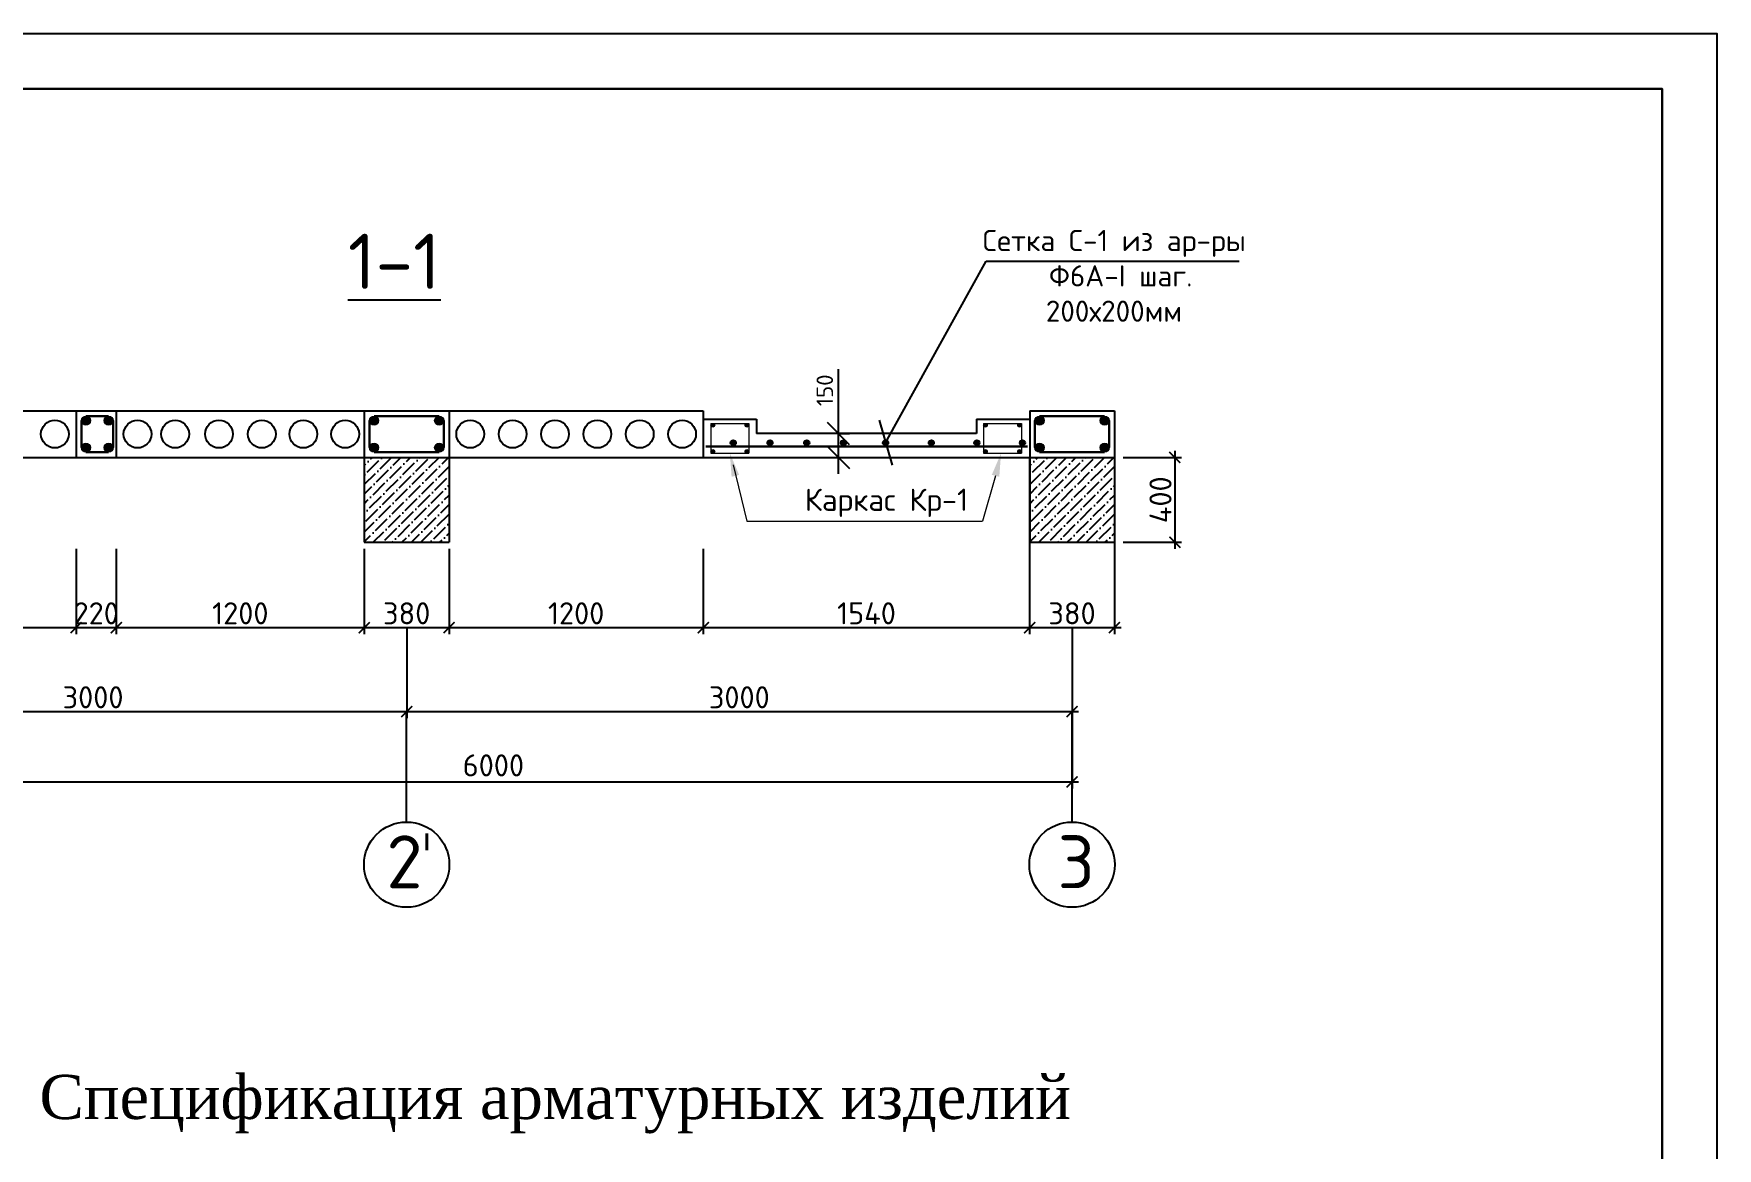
# Model space of a CAD drawing. Header units: millimetres. Extents: x 572274 to 2241483, y -888675 to -304135.
# Drawn here: x 1706307 to 1721568, y -625908 to -615807 of the extents above; entities that cross this region are included whole.
import ezdxf

# ---------------------------------------------------------------- set-up
doc = ezdxf.new("R2010")
doc.units = ezdxf.units.MM
doc.layers.add('CP-NAME', color=7, linetype='Continuous')
for name, color, linetype, lineweight in [('TOLSHINA', 5, 'Continuous', 20), ('Калонны1', 5, 'Continuous', 25), ('откосы', 161, 'Continuous', 15), ('Размер', 150, 'Continuous', 5), ('Размер 1', 251, 'Continuous', 20), ('Узлы', 134, 'Continuous', 25)]:
    doc.layers.add(name, color=color, linetype=linetype, lineweight=lineweight)
doc.styles.get("Standard").update_dxf_attribs({"font": 'isocpeur.ttf'})
doc.dimstyles.new('Copy of ISO-25', dxfattribs={"dimtxt": 250, "dimasz": 200, "dimexe": 1, "dimexo": 1, "dimgap": 100, "dimtad": 1, "dimdec": 0, "dimtxsty": 'Standard', "dimblk": 'OBLIQUE', "dimcen": 2, "dimdle": 1, "dimclrd": 256, "dimclre": 256, "dimazin": 0, "dimtfac": 1, "dimtdec": 0, "dimtmove": 0, "dimatfit": 3, "dimldrblk": 'OBLIQUE', "dimfxl": 80, "dimlwd": -1, "dimlwe": -1, "dimarcsym": 0})
doc.dimstyles.new('Copy(2) of ISO-25', dxfattribs={"dimtxt": 300, "dimasz": 180, "dimexe": 60, "dimexo": 0, "dimgap": 80, "dimtad": 1, "dimtxsty": 'Standard', "dimblk": 'ARCHTICK', "dimcen": 150, "dimdle": 60, "dimazin": 0, "dimtfac": 1, "dimtmove": 0, "dimatfit": 3, "dimfxl": 60, "dimarcsym": 0})
doc.dimstyles.new('ISO-25$0', dxfattribs={"dimtxt": 300, "dimasz": 200, "dimexe": 100, "dimexo": 300, "dimgap": 50, "dimtad": 1, "dimdec": 0, "dimtxsty": 'Standard', "dimblk": 'OBLIQUE', "dimcen": 250, "dimdle": 150, "dimadec": 0, "dimazin": 0, "dimtfac": 1, "dimtdec": 0, "dimtmove": 0, "dimatfit": 3, "dimldrblk": 'OBLIQUE', "dimfxl": 1.25, "dimarcsym": 0})

# ---------------------------------------------------------------- blocks, each defined once
blk = doc.blocks.new('_Oblique')
at = {"color": 0, "linetype": 'ByBlock', "lineweight": -2}
blk.add_line((-0.5, -0.5), (0.5, 0.5), dxfattribs=at)
blk = doc.blocks.new('_ArchTick')
at = {"color": 0, "linetype": 'ByBlock', "const_width": 0.15}
blk.add_lwpolyline([(-0.5, -0.5), (0.5, 0.5)], dxfattribs=at)
blk = doc.blocks.new('*D666')
at = {"layer": 'Defpoints', "color": 0, "lineweight": 25, "transparency": 16777216}
for p in [(1716184, -619647), (1716184, -620416), (1716651, -620416)]:
    blk.add_point(p, dxfattribs=at)
at = {"layer": 'Размер', "color": 0, "lineweight": -2, "transparency": 16777216}
for p, q in [((1716651, -619587), (1716651, -620476)), ((1716184, -619647), (1716711, -619647)), ((1716184, -620416), (1716711, -620416))]:
    blk.add_line(p, q, dxfattribs=at)
at = {"layer": 'Размер', "color": 0, "lineweight": -2, "transparency": 16777216, "xscale": 100, "yscale": 100, "zscale": 100}
for p, rotation in [((1716651, -619647), 90), ((1716651, -620416), 270)]:
    blk.add_blockref('_ArchTick', p, dxfattribs=dict(at, rotation=rotation))
at = {"layer": 'Размер', "color": 0, "transparency": 16777216, "insert": (1716521, -620031), "char_height": 220, "attachment_point": 5, "rotation": 90}
blk.add_mtext('{\\H0.90909x;400}', dxfattribs=at)
blk = doc.blocks.new('*D668')
at = {"layer": 'Defpoints', "color": 0, "lineweight": 25, "transparency": 16777216}
for p in [(1704386, -620416), (1706691, -620476), (1706691, -621190)]:
    blk.add_point(p, dxfattribs=at)
at = {"layer": 'Размер', "color": 0, "lineweight": -2, "transparency": 16777216}
for p, q in [((1704386, -620416), (1704386, -621250)), ((1706691, -620476), (1706691, -621250)), ((1704326, -621190), (1706751, -621190))]:
    blk.add_line(p, q, dxfattribs=at)
at = {"layer": 'Размер', "color": 0, "lineweight": -2, "transparency": 16777216, "xscale": 100, "yscale": 100, "zscale": 100, "rotation": 180}
blk.add_blockref('_ArchTick', (1704386, -621190), dxfattribs=at)
at = {"layer": 'Размер', "color": 0, "lineweight": -2, "transparency": 16777216, "xscale": 100, "yscale": 100, "zscale": 100}
blk.add_blockref('_ArchTick', (1706691, -621190), dxfattribs=at)
at = {"layer": 'Размер', "color": 0, "transparency": 16777216, "insert": (1705539, -621060), "char_height": 220, "attachment_point": 5}
blk.add_mtext('{\\H0.90909x;1200}', dxfattribs=at)
blk = doc.blocks.new('*D669')
at = {"layer": 'Defpoints', "color": 0, "lineweight": 25, "transparency": 16777216}
for p in [(1706691, -620476), (1707056, -620476), (1707056, -621190)]:
    blk.add_point(p, dxfattribs=at)
at = {"layer": 'Размер', "color": 0, "lineweight": -2, "transparency": 16777216}
for p, q in [((1706691, -620476), (1706691, -621250)), ((1707056, -620476), (1707056, -621250)), ((1706631, -621190), (1707116, -621190))]:
    blk.add_line(p, q, dxfattribs=at)
at = {"layer": 'Размер', "color": 0, "lineweight": -2, "transparency": 16777216, "xscale": 100, "yscale": 100, "zscale": 100, "rotation": 180}
blk.add_blockref('_ArchTick', (1706691, -621190), dxfattribs=at)
at = {"layer": 'Размер', "color": 0, "lineweight": -2, "transparency": 16777216, "xscale": 100, "yscale": 100, "zscale": 100}
blk.add_blockref('_ArchTick', (1707056, -621190), dxfattribs=at)
at = {"layer": 'Размер', "color": 0, "transparency": 16777216, "insert": (1706874, -621060), "char_height": 220, "attachment_point": 5}
blk.add_mtext('{\\H0.90909x;220}', dxfattribs=at)
blk = doc.blocks.new('*D670')
at = {"layer": 'Defpoints', "color": 0, "lineweight": 25, "transparency": 16777216}
for p in [(1707056, -620476), (1709303, -620476), (1709303, -621190)]:
    blk.add_point(p, dxfattribs=at)
at = {"layer": 'Размер', "color": 0, "lineweight": -2, "transparency": 16777216}
for p, q in [((1707056, -620476), (1707056, -621250)), ((1709303, -620476), (1709303, -621250)), ((1706996, -621190), (1709363, -621190))]:
    blk.add_line(p, q, dxfattribs=at)
at = {"layer": 'Размер', "color": 0, "lineweight": -2, "transparency": 16777216, "xscale": 100, "yscale": 100, "zscale": 100, "rotation": 180}
blk.add_blockref('_ArchTick', (1707056, -621190), dxfattribs=at)
at = {"layer": 'Размер', "color": 0, "lineweight": -2, "transparency": 16777216, "xscale": 100, "yscale": 100, "zscale": 100}
blk.add_blockref('_ArchTick', (1709303, -621190), dxfattribs=at)
at = {"layer": 'Размер', "color": 0, "transparency": 16777216, "insert": (1708180, -621060), "char_height": 220, "attachment_point": 5}
blk.add_mtext('{\\H0.90909x;1200}', dxfattribs=at)
blk = doc.blocks.new('*D671')
at = {"layer": 'Defpoints', "color": 0, "lineweight": 25, "transparency": 16777216}
for p in [(1709303, -620476), (1710072, -620476), (1710072, -621190)]:
    blk.add_point(p, dxfattribs=at)
at = {"layer": 'Размер', "color": 0, "lineweight": -2, "transparency": 16777216}
for p, q in [((1709303, -620476), (1709303, -621250)), ((1710072, -620476), (1710072, -621250)), ((1709243, -621190), (1710132, -621190))]:
    blk.add_line(p, q, dxfattribs=at)
at = {"layer": 'Размер', "color": 0, "lineweight": -2, "transparency": 16777216, "xscale": 100, "yscale": 100, "zscale": 100, "rotation": 180}
blk.add_blockref('_ArchTick', (1709303, -621190), dxfattribs=at)
at = {"layer": 'Размер', "color": 0, "lineweight": -2, "transparency": 16777216, "xscale": 100, "yscale": 100, "zscale": 100}
blk.add_blockref('_ArchTick', (1710072, -621190), dxfattribs=at)
at = {"layer": 'Размер', "color": 0, "transparency": 16777216, "insert": (1709688, -621060), "char_height": 220, "attachment_point": 5}
blk.add_mtext('{\\H0.90909x;380}', dxfattribs=at)
blk = doc.blocks.new('*D672')
at = {"layer": 'Defpoints', "color": 0, "lineweight": 25, "transparency": 16777216}
for p in [(1710072, -620476), (1712377, -620476), (1712377, -621190)]:
    blk.add_point(p, dxfattribs=at)
at = {"layer": 'Размер', "color": 0, "lineweight": -2, "transparency": 16777216}
for p, q in [((1710072, -620476), (1710072, -621250)), ((1712377, -620476), (1712377, -621250)), ((1710012, -621190), (1712437, -621190))]:
    blk.add_line(p, q, dxfattribs=at)
at = {"layer": 'Размер', "color": 0, "lineweight": -2, "transparency": 16777216, "xscale": 100, "yscale": 100, "zscale": 100, "rotation": 180}
blk.add_blockref('_ArchTick', (1710072, -621190), dxfattribs=at)
at = {"layer": 'Размер', "color": 0, "lineweight": -2, "transparency": 16777216, "xscale": 100, "yscale": 100, "zscale": 100}
blk.add_blockref('_ArchTick', (1712377, -621190), dxfattribs=at)
at = {"layer": 'Размер', "color": 0, "transparency": 16777216, "insert": (1711224, -621060), "char_height": 220, "attachment_point": 5}
blk.add_mtext('{\\H0.90909x;1200}', dxfattribs=at)
blk = doc.blocks.new('*D673')
at = {"layer": 'Defpoints', "color": 0, "lineweight": 25, "transparency": 16777216}
for p in [(1712377, -620476), (1715335, -620476), (1715335, -621190)]:
    blk.add_point(p, dxfattribs=at)
at = {"layer": 'Размер', "color": 0, "lineweight": -2, "transparency": 16777216}
for p, q in [((1712377, -620476), (1712377, -621250)), ((1715335, -620476), (1715335, -621250)), ((1712317, -621190), (1715395, -621190))]:
    blk.add_line(p, q, dxfattribs=at)
at = {"layer": 'Размер', "color": 0, "lineweight": -2, "transparency": 16777216, "xscale": 100, "yscale": 100, "zscale": 100, "rotation": 180}
blk.add_blockref('_ArchTick', (1712377, -621190), dxfattribs=at)
at = {"layer": 'Размер', "color": 0, "lineweight": -2, "transparency": 16777216, "xscale": 100, "yscale": 100, "zscale": 100}
blk.add_blockref('_ArchTick', (1715335, -621190), dxfattribs=at)
at = {"layer": 'Размер', "color": 0, "transparency": 16777216, "insert": (1713856, -621060), "char_height": 220, "attachment_point": 5}
blk.add_mtext('{\\H0.90909x;1540}', dxfattribs=at)
blk = doc.blocks.new('*D1193')
at = {"layer": 'Defpoints', "color": 0, "lineweight": 25, "transparency": 16777216}
for p in [(1715335, -619647), (1716103, -619647), (1716103, -621190)]:
    blk.add_point(p, dxfattribs=at)
at = {"layer": 'Размер', "color": 0, "lineweight": -2, "transparency": 16777216}
for p, q in [((1715335, -619647), (1715335, -621250)), ((1716103, -619647), (1716103, -621250)), ((1715275, -621190), (1716163, -621190))]:
    blk.add_line(p, q, dxfattribs=at)
at = {"layer": 'Размер', "color": 0, "lineweight": -2, "transparency": 16777216, "xscale": 100, "yscale": 100, "zscale": 100, "rotation": 180}
blk.add_blockref('_ArchTick', (1715335, -621190), dxfattribs=at)
at = {"layer": 'Размер', "color": 0, "lineweight": -2, "transparency": 16777216, "xscale": 100, "yscale": 100, "zscale": 100}
blk.add_blockref('_ArchTick', (1716103, -621190), dxfattribs=at)
at = {"layer": 'Размер', "color": 0, "transparency": 16777216, "insert": (1715719, -621060), "char_height": 220, "attachment_point": 5}
blk.add_mtext('{\\H0.90909x;380}', dxfattribs=at)
blk = doc.blocks.new('*D674')
at = {"layer": 'Defpoints', "color": 0, "lineweight": 25, "transparency": 16777216}
for p in [(1709688, -621190), (1715719, -621190), (1715719, -621951)]:
    blk.add_point(p, dxfattribs=at)
at = {"layer": 'Размер', "color": 0, "lineweight": -2, "transparency": 16777216}
for p, q in [((1709688, -621190), (1709688, -622011)), ((1715719, -621190), (1715719, -622011)), ((1709628, -621951), (1715779, -621951))]:
    blk.add_line(p, q, dxfattribs=at)
at = {"layer": 'Размер', "color": 0, "lineweight": -2, "transparency": 16777216, "xscale": 100, "yscale": 100, "zscale": 100, "rotation": 180}
blk.add_blockref('_ArchTick', (1709688, -621951), dxfattribs=at)
at = {"layer": 'Размер', "color": 0, "lineweight": -2, "transparency": 16777216, "xscale": 100, "yscale": 100, "zscale": 100}
blk.add_blockref('_ArchTick', (1715719, -621951), dxfattribs=at)
at = {"layer": 'Размер', "color": 0, "transparency": 16777216, "insert": (1712703, -621821), "char_height": 220, "attachment_point": 5}
blk.add_mtext('{\\H0.90909x;3000}', dxfattribs=at)
blk = doc.blocks.new('*D675')
at = {"layer": 'Defpoints', "color": 0, "lineweight": 25, "transparency": 16777216}
for p in [(1704002, -621405), (1715719, -621405), (1715719, -622588)]:
    blk.add_point(p, dxfattribs=at)
at = {"layer": 'Размер', "color": 0, "lineweight": -2, "transparency": 16777216}
for p, q in [((1704002, -621405), (1704002, -622648)), ((1715719, -621405), (1715719, -622648)), ((1703942, -622588), (1715779, -622588))]:
    blk.add_line(p, q, dxfattribs=at)
at = {"layer": 'Размер', "color": 0, "lineweight": -2, "transparency": 16777216, "xscale": 100, "yscale": 100, "zscale": 100, "rotation": 180}
blk.add_blockref('_ArchTick', (1704002, -622588), dxfattribs=at)
at = {"layer": 'Размер', "color": 0, "lineweight": -2, "transparency": 16777216, "xscale": 100, "yscale": 100, "zscale": 100}
blk.add_blockref('_ArchTick', (1715719, -622588), dxfattribs=at)
at = {"layer": 'Размер', "color": 0, "transparency": 16777216, "insert": (1710474, -622438), "char_height": 220, "attachment_point": 5}
blk.add_mtext('{\\H0.90909x;6000}', dxfattribs=at)
blk = doc.blocks.new('*D665')
at = {"layer": 'Defpoints', "color": 0, "lineweight": 25, "transparency": 16777216}
for p in [(1704002, -621190), (1709688, -621190), (1709688, -621951)]:
    blk.add_point(p, dxfattribs=at)
at = {"layer": 'Размер', "color": 0, "lineweight": -2, "transparency": 16777216}
for p, q in [((1704002, -621190), (1704002, -622011)), ((1709688, -621190), (1709688, -622011)), ((1703942, -621951), (1709748, -621951))]:
    blk.add_line(p, q, dxfattribs=at)
at = {"layer": 'Размер', "color": 0, "lineweight": -2, "transparency": 16777216, "xscale": 100, "yscale": 100, "zscale": 100, "rotation": 180}
blk.add_blockref('_ArchTick', (1704002, -621951), dxfattribs=at)
at = {"layer": 'Размер', "color": 0, "lineweight": -2, "transparency": 16777216, "xscale": 100, "yscale": 100, "zscale": 100}
blk.add_blockref('_ArchTick', (1709688, -621951), dxfattribs=at)
at = {"layer": 'Размер', "color": 0, "transparency": 16777216, "insert": (1706845, -621821), "char_height": 220, "attachment_point": 5}
blk.add_mtext('{\\H0.90909x;3000}', dxfattribs=at)
blk = doc.blocks.new('*D1243')
at = {"color": 0, "lineweight": -2, "transparency": 16777216}
for p, q in [((1713603, -619432), (1713603, -618847)), ((1713603, -619432), (1713703, -619432)), ((1713603, -619797), (1713603, -619432)), ((1713603, -619647), (1713703, -619647))]:
    blk.add_line(p, q, dxfattribs=at)
at = {"layer": 'Defpoints', "color": 0, "lineweight": 25, "transparency": 16777216}
for p in [(1713550, -619432), (1713603, -619432), (1713550, -619647)]:
    blk.add_point(p, dxfattribs=at)
at = {"color": 0, "lineweight": -2, "transparency": 16777216, "xscale": 200, "yscale": 200, "zscale": 200}
for p, rotation in [((1713603, -619432), 90), ((1713603, -619647), 270)]:
    blk.add_blockref('_Oblique', p, dxfattribs=dict(at, rotation=rotation))
at = {"color": 0, "lineweight": 25, "transparency": 16777216, "insert": (1713478, -619039), "char_height": 300, "attachment_point": 5, "rotation": 90}
blk.add_mtext('{\\H0.5x;150}', dxfattribs=at)

msp = doc.modelspace()

# ---------------------------------------------------------------- hatches: boundary and pattern name
h = msp.add_hatch()
h.set_pattern_fill('ANSI36', color=256, scale=19.209002)
h.set_pattern_definition([(45, (-227671.61, -316847.42), (32.3440795, 118.5949582), [152.471453, -30.4942906, 0, -30.4942906])])
h.paths.add_polyline_path([(1710071.842, -619647.293), (1709303.482, -619647.293), (1709303.482, -620415.653), (1710071.842, -620415.653)])
h = msp.add_hatch()
h.set_pattern_fill('ANSI36', color=256, scale=19.209002)
h.set_pattern_definition([(45, (-221639.985, -316847.42), (32.3440795, 118.5949582), [152.471453, -30.4942906, 0, -30.4942906])])
h.paths.add_polyline_path([(1716103.469, -619647.293), (1715335.109, -619647.293), (1715335.109, -620415.653), (1716103.469, -620415.653)])
at = {"layer": 'TOLSHINA'}
h = msp.add_hatch(color=0, dxfattribs=at)
edge = h.paths.add_edge_path()
edge.add_ellipse((1706780.162, -619313.799), major_axis=(29.049, 29.049), ratio=1, start_angle=315, end_angle=495)
edge.add_ellipse((1706780.162, -619313.799), major_axis=(29.049, 29.049), ratio=1, start_angle=135, end_angle=315)
h = msp.add_hatch(color=0, dxfattribs=at)
edge = h.paths.add_edge_path()
edge.add_ellipse((1706986.133, -619313.799), major_axis=(-29.049, 29.049), ratio=1, start_angle=-135, end_angle=45, ccw=False)
edge.add_ellipse((1706986.133, -619313.799), major_axis=(-29.049, 29.049), ratio=1, start_angle=45, end_angle=225, ccw=False)
h = msp.add_hatch(color=0, dxfattribs=at)
edge = h.paths.add_edge_path()
edge.add_ellipse((1709392.586, -619313.799), major_axis=(29.049, 29.049), ratio=1, start_angle=315, end_angle=495)
edge.add_ellipse((1709392.586, -619313.799), major_axis=(29.049, 29.049), ratio=1, start_angle=135, end_angle=315)
h = msp.add_hatch(color=0, dxfattribs=at)
edge = h.paths.add_edge_path()
edge.add_ellipse((1709982.738, -619313.799), major_axis=(-29.049, 29.049), ratio=1, start_angle=-135, end_angle=45, ccw=False)
edge.add_ellipse((1709982.738, -619313.799), major_axis=(-29.049, 29.049), ratio=1, start_angle=45, end_angle=225, ccw=False)
h = msp.add_hatch(color=0, dxfattribs=at)
edge = h.paths.add_edge_path()
edge.add_ellipse((1715424.213, -619313.799), major_axis=(29.049, 29.049), ratio=1, start_angle=315, end_angle=495)
edge.add_ellipse((1715424.213, -619313.799), major_axis=(29.049, 29.049), ratio=1, start_angle=135, end_angle=315)
h = msp.add_hatch(color=0, dxfattribs=at)
edge = h.paths.add_edge_path()
edge.add_ellipse((1716014.364, -619313.799), major_axis=(-29.049, 29.049), ratio=1, start_angle=-135, end_angle=45, ccw=False)
edge.add_ellipse((1716014.364, -619313.799), major_axis=(-29.049, 29.049), ratio=1, start_angle=45, end_angle=225, ccw=False)
h = msp.add_hatch(color=12, dxfattribs=at)
edge = h.paths.add_edge_path()
edge.add_ellipse((1712462.929, -619355.913), major_axis=(-11.949, 11.949), ratio=1, start_angle=-135, end_angle=45, ccw=False)
edge.add_ellipse((1712462.929, -619355.913), major_axis=(-11.949, 11.949), ratio=1, start_angle=45, end_angle=225, ccw=False)
h = msp.add_hatch(color=12, dxfattribs=at)
edge = h.paths.add_edge_path()
edge.add_ellipse((1712772.185, -619355.913), major_axis=(11.949, 11.949), ratio=1, start_angle=-45, end_angle=135, ccw=False)
edge.add_ellipse((1712772.185, -619355.913), major_axis=(-11.949, 11.949), ratio=1, start_angle=45, end_angle=225, ccw=False)
h = msp.add_hatch(color=12, dxfattribs=at)
edge = h.paths.add_edge_path()
edge.add_ellipse((1714934.298, -619355.913), major_axis=(-11.949, 11.949), ratio=1, start_angle=-135, end_angle=45, ccw=False)
edge.add_ellipse((1714934.298, -619355.913), major_axis=(-11.949, 11.949), ratio=1, start_angle=45, end_angle=225, ccw=False)
h = msp.add_hatch(color=12, dxfattribs=at)
edge = h.paths.add_edge_path()
edge.add_ellipse((1715243.554, -619355.913), major_axis=(11.949, 11.949), ratio=1, start_angle=-45, end_angle=135, ccw=False)
edge.add_ellipse((1715243.554, -619355.913), major_axis=(-11.949, 11.949), ratio=1, start_angle=45, end_angle=225, ccw=False)
h = msp.add_hatch(color=0, dxfattribs=at)
edge = h.paths.add_edge_path()
edge.add_ellipse((1706780.162, -619558.188), major_axis=(29.049, -29.049), ratio=1, start_angle=-135, end_angle=45, ccw=False)
edge.add_ellipse((1706780.162, -619558.188), major_axis=(29.049, -29.049), ratio=1, start_angle=45, end_angle=225, ccw=False)
h = msp.add_hatch(color=0, dxfattribs=at)
edge = h.paths.add_edge_path()
edge.add_ellipse((1706986.133, -619558.188), major_axis=(-29.049, -29.049), ratio=1, start_angle=315, end_angle=495)
edge.add_ellipse((1706986.133, -619558.188), major_axis=(-29.049, -29.049), ratio=1, start_angle=135, end_angle=315)
h = msp.add_hatch(color=0, dxfattribs=at)
edge = h.paths.add_edge_path()
edge.add_ellipse((1709392.586, -619558.188), major_axis=(29.049, -29.049), ratio=1, start_angle=-135, end_angle=45, ccw=False)
edge.add_ellipse((1709392.586, -619558.188), major_axis=(29.049, -29.049), ratio=1, start_angle=45, end_angle=225, ccw=False)
h = msp.add_hatch(color=0, dxfattribs=at)
edge = h.paths.add_edge_path()
edge.add_ellipse((1709982.738, -619558.188), major_axis=(-29.049, -29.049), ratio=1, start_angle=315, end_angle=495)
edge.add_ellipse((1709982.738, -619558.188), major_axis=(-29.049, -29.049), ratio=1, start_angle=135, end_angle=315)
h = msp.add_hatch(color=12, dxfattribs=at)
edge = h.paths.add_edge_path()
edge.add_ellipse((1712462.929, -619592.91), major_axis=(-11.949, 11.949), ratio=1, start_angle=-135, end_angle=45, ccw=False)
edge.add_ellipse((1712462.929, -619592.91), major_axis=(-11.949, 11.949), ratio=1, start_angle=45, end_angle=225, ccw=False)
h = msp.add_hatch(color=12, dxfattribs=at)
edge = h.paths.add_edge_path()
edge.add_ellipse((1712772.185, -619592.91), major_axis=(11.949, 11.949), ratio=1, start_angle=-45, end_angle=135, ccw=False)
edge.add_ellipse((1712772.185, -619592.91), major_axis=(11.949, 11.949), ratio=1, start_angle=135, end_angle=315, ccw=False)
h = msp.add_hatch(color=12, dxfattribs=at)
edge = h.paths.add_edge_path()
edge.add_ellipse((1714934.298, -619592.91), major_axis=(-11.949, 11.949), ratio=1, start_angle=-135, end_angle=45, ccw=False)
edge.add_ellipse((1714934.298, -619592.91), major_axis=(-11.949, 11.949), ratio=1, start_angle=45, end_angle=225, ccw=False)
h = msp.add_hatch(color=12, dxfattribs=at)
edge = h.paths.add_edge_path()
edge.add_ellipse((1715243.554, -619592.91), major_axis=(11.949, 11.949), ratio=1, start_angle=-45, end_angle=135, ccw=False)
edge.add_ellipse((1715243.554, -619592.91), major_axis=(11.949, 11.949), ratio=1, start_angle=135, end_angle=315, ccw=False)
h = msp.add_hatch(color=0, dxfattribs=at)
edge = h.paths.add_edge_path()
edge.add_ellipse((1715424.213, -619558.188), major_axis=(29.049, -29.049), ratio=1, start_angle=-135, end_angle=45, ccw=False)
edge.add_ellipse((1715424.213, -619558.188), major_axis=(29.049, -29.049), ratio=1, start_angle=45, end_angle=225, ccw=False)
h = msp.add_hatch(color=0, dxfattribs=at)
edge = h.paths.add_edge_path()
edge.add_ellipse((1716014.364, -619558.188), major_axis=(-29.049, -29.049), ratio=1, start_angle=315, end_angle=495)
edge.add_ellipse((1716014.364, -619558.188), major_axis=(-29.049, -29.049), ratio=1, start_angle=135, end_angle=315)
at = {"layer": 'Калонны1'}
h = msp.add_hatch(color=256, dxfattribs=at)
edge = h.paths.add_edge_path()
edge.add_ellipse((1712648.342, -619514.681), major_axis=(16.866, 16.866), ratio=1, start_angle=315, end_angle=495)
edge.add_ellipse((1712648.342, -619514.681), major_axis=(16.866, 16.866), ratio=1, start_angle=135, end_angle=315)
h = msp.add_hatch(color=256, dxfattribs=at)
edge = h.paths.add_edge_path()
edge.add_ellipse((1712981.384, -619514.681), major_axis=(16.866, 16.866), ratio=1, start_angle=315, end_angle=495)
edge.add_ellipse((1712981.384, -619514.681), major_axis=(16.866, 16.866), ratio=1, start_angle=135, end_angle=315)
h = msp.add_hatch(color=256, dxfattribs=at)
edge = h.paths.add_edge_path()
edge.add_ellipse((1713314.426, -619514.681), major_axis=(16.866, 16.866), ratio=1, start_angle=315, end_angle=495)
edge.add_ellipse((1713314.426, -619514.681), major_axis=(16.866, 16.866), ratio=1, start_angle=135, end_angle=315)
h = msp.add_hatch(color=256, dxfattribs=at)
edge = h.paths.add_edge_path()
edge.add_ellipse((1713647.468, -619514.681), major_axis=(16.866, 16.866), ratio=1, start_angle=315, end_angle=495)
edge.add_ellipse((1713647.468, -619514.681), major_axis=(16.866, 16.866), ratio=1, start_angle=135, end_angle=315)
h = msp.add_hatch(color=256, dxfattribs=at)
edge = h.paths.add_edge_path()
edge.add_ellipse((1714029.156, -619514.681), major_axis=(16.866, 16.866), ratio=1, start_angle=315, end_angle=495)
edge.add_ellipse((1714029.156, -619514.681), major_axis=(16.866, 16.866), ratio=1, start_angle=135, end_angle=315)
h = msp.add_hatch(color=256, dxfattribs=at)
edge = h.paths.add_edge_path()
edge.add_ellipse((1714444.049, -619514.681), major_axis=(16.866, 16.866), ratio=1, start_angle=315, end_angle=495)
edge.add_ellipse((1714444.049, -619514.681), major_axis=(16.866, 16.866), ratio=1, start_angle=135, end_angle=315)
h = msp.add_hatch(color=256, dxfattribs=at)
edge = h.paths.add_edge_path()
edge.add_ellipse((1714856.792, -619514.681), major_axis=(-16.866, 16.866), ratio=1, start_angle=225, end_angle=405)
edge.add_ellipse((1714856.792, -619514.681), major_axis=(16.866, 16.866), ratio=1, start_angle=135, end_angle=315)
h = msp.add_hatch(color=256, dxfattribs=at)
edge = h.paths.add_edge_path()
edge.add_ellipse((1715269.536, -619514.681), major_axis=(-16.866, 16.866), ratio=1, start_angle=225, end_angle=405)
edge.add_ellipse((1715269.536, -619514.681), major_axis=(16.866, 16.866), ratio=1, start_angle=135, end_angle=315)

# ---------------------------------------------------------------- linework, layer by layer
for p, q in [((1703617.617, -619224.695), (1712376.922, -619224.695)), ((1706691.058, -619224.695), (1706691.058, -619647.293)), ((1707056.029, -619224.695), (1707056.029, -619647.293)), ((1709303.482, -619224.695), (1709303.482, -620415.653)), ((1710071.842, -619224.695), (1710071.842, -620415.653)), ((1712376.922, -619224.695), (1712376.922, -619647.293)), ((1712376.922, -619301.531), (1712857.751, -619301.531)), ((1714854.28, -619301.531), (1715335.109, -619301.531)), ((1715335.109, -619224.695), (1715335.109, -620415.653)), ((1715335.109, -619224.695), (1716103.469, -619224.695)), ((1716103.469, -619224.695), (1716103.469, -620415.653)), ((1704001.797, -619647.293), (1715335.109, -619647.293)), ((1715335.109, -619647.293), (1716103.469, -619647.293)), ((1709303.482, -620415.653), (1710071.842, -620415.653)), ((1715335.109, -620415.653), (1716103.469, -620415.653)), ((1709687.662, -622951.186), (1709687.662, -621951.171)), ((1715719.289, -622951.186), (1715719.289, -621951.171))]:
    msp.add_line(p, q)
at = {"lineweight": 30}
for p, q in [((1706780.162, -619272.717), (1706986.133, -619272.717)), ((1709392.586, -619272.717), (1709982.738, -619272.717)), ((1715424.213, -619272.717), (1716014.364, -619272.717)), ((1706739.08, -619558.188), (1706739.08, -619313.799)), ((1707027.215, -619313.799), (1707027.215, -619558.188)), ((1709351.504, -619558.188), (1709351.504, -619313.799)), ((1710023.82, -619313.799), (1710023.82, -619558.188)), ((1715383.131, -619558.188), (1715383.131, -619313.799)), ((1716055.446, -619313.799), (1716055.446, -619558.188)), ((1706986.133, -619599.27), (1706780.162, -619599.27)), ((1709982.737, -619599.27), (1709392.586, -619599.27)), ((1716014.364, -619599.27), (1715424.213, -619599.27))]:
    msp.add_line(p, q, dxfattribs=at)
at = {"lineweight": 25}
for p, q in [((1712857.751, -619301.531), (1712857.751, -619431.998)), ((1714854.28, -619301.531), (1714854.28, -619431.998)), ((1714854.28, -619431.998), (1712857.751, -619431.998))]:
    msp.add_line(p, q, dxfattribs=at)
at = {"lineweight": 40}
msp.add_line((1709869.574, -623055.013), (1709869.574, -623207.302), dxfattribs=at)
at = {"lineweight": 25, "ltscale": 100}
msp.add_lwpolyline([(1679568.382, -645507.415), (1721568.382, -645507.415), (1721568.382, -615807.415), (1679568.382, -615807.415)], close=True, dxfattribs=at)
at = {"color": 1, "lineweight": 30}
msp.add_lwpolyline([(1681568.382, -645007.415), (1721068.382, -645007.415), (1721068.382, -616307.415), (1681568.382, -616307.415)], close=True, dxfattribs=at)
for centre, radius in [((1706498.968, -619435.994), 125.709), ((1707248.119, -619435.994), 125.709), ((1707589.411, -619435.994), 125.709), ((1707986.453, -619435.994), 125.709), ((1708374.921, -619435.994), 125.709), ((1708750.526, -619435.994), 125.709), ((1709130.419, -619435.994), 125.709), ((1710263.932, -619435.994), 125.709), ((1710648.112, -619435.994), 125.709), ((1711032.292, -619435.994), 125.709), ((1711416.472, -619435.994), 125.709), ((1711800.652, -619435.994), 125.709), ((1712184.832, -619435.994), 125.709), ((1709687.662, -623337.594), 386.408), ((1715719.289, -623337.594), 386.408)]:
    msp.add_circle(centre, radius)
at = {"layer": 'TOLSHINA', "color": 12}
for p, q in [((1712446.031, -619339.015), (1712789.083, -619339.015)), ((1712446.031, -619339.015), (1712446.031, -619609.808)), ((1712789.083, -619339.015), (1712789.083, -619609.808)), ((1714917.4, -619339.015), (1715260.452, -619339.015)), ((1714917.4, -619339.015), (1714917.4, -619609.808)), ((1715260.452, -619339.015), (1715260.452, -619609.808)), ((1712446.031, -619609.808), (1712789.083, -619609.808)), ((1714917.4, -619609.808), (1715260.452, -619609.808))]:
    msp.add_line(p, q, dxfattribs=at)
at = {"layer": 'TOLSHINA', "color": 0}
for centre in [(1706780.162, -619313.799), (1706986.133, -619313.799), (1709392.586, -619313.799), (1709982.738, -619313.799), (1715424.213, -619313.799), (1716014.364, -619313.799), (1706780.162, -619558.188), (1706986.133, -619558.188), (1709392.586, -619558.188), (1709982.738, -619558.188), (1715424.213, -619558.188), (1716014.364, -619558.188)]:
    msp.add_circle(centre, 41.082, dxfattribs=at)
at = {"layer": 'TOLSHINA', "color": 12}
for centre in [(1712462.929, -619355.913), (1712772.185, -619355.913), (1714934.298, -619355.913), (1715243.554, -619355.913), (1712462.929, -619592.91), (1712772.185, -619592.91), (1714934.298, -619592.91), (1715243.554, -619592.91)]:
    msp.add_circle(centre, 16.898, dxfattribs=at)
at = {"layer": 'Калонны1', "lineweight": 30}
msp.add_line((1715316.035, -619547.406), (1712398.344, -619547.406), dxfattribs=at)
at = {"layer": 'Калонны1'}
for centre in [(1712648.342, -619514.681), (1712981.384, -619514.681), (1713314.426, -619514.681), (1713647.468, -619514.681), (1714029.156, -619514.681), (1714444.049, -619514.681), (1714856.792, -619514.681), (1715269.536, -619514.681)]:
    msp.add_circle(centre, 23.852, dxfattribs=at)
at = {"layer": 'Размер 1', "ltscale": 5}
for p, q in [((1712647.93, -619715.171), (1712772.467, -620225.205)), ((1715025.783, -619813.864), (1714908.596, -620225.205)), ((1712772.467, -620225.205), (1714908.596, -620225.205))]:
    msp.add_line(p, q, dxfattribs=at)
for points in [[(1712633.373, -619822.168), (1712617.557, -619609.808), (1712701.391, -619805.56)], [(1715059.792, -619822.168), (1715075.608, -619609.808), (1714991.774, -619805.56)]]:
    msp.add_solid(points, dxfattribs=at)

# ---------------------------------------------------------------- texts
at = {"char_height": 480.225, "attachment_point": 1}
for s, insert in [('2', (1709503.949, -623071.828)), ('3', (1715587.579, -623071.828))]:
    msp.add_mtext_dynamic_manual_height_columns(s, width=307.22334, gutter_width=12.5, heights=[0], dxfattribs=dict(at, insert=insert))
at = {"color": 7, "insert": (1706359.104, -625242.358), "char_height": 400, "width": 10584.62219, "attachment_point": 1}
msp.add_mtext('{\\fTimes New Roman|b0|i0|c204|p18;Спецификация арматурных изделий}', dxfattribs=at)
at = {"layer": 'CP-NAME', "insert": (1709155.243, -617620.265), "char_height": 291.6, "width": 8590.07827, "attachment_point": 1}
msp.add_mtext('{\\H1.715x;\\L1-1}', dxfattribs=at)
at = {"layer": 'откосы', "insert": (1716099.198, -617585.64), "char_height": 192.09002, "width": 3915.91509, "attachment_point": 2}
msp.add_mtext('{\\C0;Cетка С-1 из ар-ры\\P Ф6А-I шаг. \\P200х200мм}', dxfattribs=at)
at = {"layer": 'откосы', "insert": (1713652.236, -619930.076), "char_height": 201.64842, "attachment_point": 2}
msp.add_mtext('     {\\C0; Каркас Кр-1}\\P      ', dxfattribs=at)

# ---------------------------------------------------------------- dimensions: what is measured, and where the dimension line sits
at = {"lineweight": 25}
dim = msp.add_linear_dim(base=(1713603.184, -619431.998), p1=(1713549.617, -619647.293), p2=(1713549.617, -619431.998), angle=90, text='{\\H0.5x;150}', dimstyle='ISO-25$0', override={"dimfxlon": 1, "dimarcsym": 1}, dxfattribs=at)
dim.commit()
dim.dimension.update_dxf_attribs({"geometry": '*D1243', "text_midpoint": (1713478.184, -619039.498)})
at = {"layer": 'Размер'}
dim = msp.add_linear_dim(base=(1716651.096, -620415.653), p1=(1716183.561, -619647.293), p2=(1716183.561, -620415.653), angle=90, text='{\\H0.90909x;400}', dimstyle='Copy(2) of ISO-25', override={"dimtxt": 220, "dimasz": 100, "dimgap": 30, "dimtmove": 1}, dxfattribs=at)
dim.commit()
dim.dimension.update_dxf_attribs({"geometry": '*D666', "text_midpoint": (1716521.097, -620031.473)})
for base, p1, p2, text, picture, middle in [((1716103.469, -621190.085), (1715335.109, -619647.293), (1716103.469, -619647.293), '{\\H0.90909x;380}', '*D1193', (1715719.289, -621060.086)), ((1706691.058, -621190.085), (1704385.977, -620415.653), (1706691.058, -620476.316), '{\\H0.90909x;1200}', '*D668', (1705538.518, -621060.086)), ((1709303.482, -621190.085), (1707056.029, -620476.316), (1709303.482, -620476.316), '{\\H0.90909x;1200}', '*D670', (1708179.755, -621060.086)), ((1710071.842, -621190.085), (1709303.482, -620476.316), (1710071.842, -620476.316), '{\\H0.90909x;380}', '*D671', (1709687.662, -621060.086)), ((1712376.922, -621190.085), (1710071.842, -620476.316), (1712376.922, -620476.316), '{\\H0.90909x;1200}', '*D672', (1711224.382, -621060.086)), ((1715335.109, -621190.085), (1712376.922, -620476.316), (1715335.109, -620476.316), '{\\H0.90909x;1540}', '*D673', (1713856.015, -621060.086)), ((1709687.662, -621951.171), (1704001.797, -621190.085), (1709687.662, -621190.085), '{\\H0.90909x;3000}', '*D665', (1706844.73, -621821.171)), ((1715719.289, -621951.171), (1709687.662, -621190.085), (1715719.289, -621190.085), '{\\H0.90909x;3000}', '*D674', (1712703.475, -621821.171))]:
    dim = msp.add_linear_dim(base=base, p1=p1, p2=p2, text=text, dimstyle='Copy(2) of ISO-25', override={"dimtxt": 220, "dimasz": 100, "dimgap": 30, "dimtmove": 1}, dxfattribs=at)
    dim.commit()
    dim.dimension.update_dxf_attribs({"geometry": picture, "text_midpoint": middle})
for base, p1, p2, text, override, picture, middle in [((1707056.029, -621190.085), (1706691.058, -620476.316), (1707056.029, -620476.316), '{\\H0.90909x;220}', {"dimtxt": 220, "dimasz": 100, "dimgap": 30, "dimtmove": 1}, '*D669', (1706873.543, -621190.085)), ((1715719.289, -622587.527), (1704001.797, -621405.167), (1715719.289, -621405.167), '{\\H0.90909x;6000}', {"dimtxt": 220, "dimasz": 100, "dimgap": 50, "dimtmove": 1}, '*D675', (1710473.638, -622587.527))]:
    dim = msp.add_linear_dim(base=base, p1=p1, p2=p2, text=text, dimstyle='Copy(2) of ISO-25', override=override, dxfattribs=at)
    dim.commit()
    dim.dimension.update_dxf_attribs({"geometry": picture, "text_midpoint": middle, "dimtype": 160})

# ---------------------------------------------------------------- leaders
at = {"layer": 'Узлы'}
msp.add_leader([(1714029.156, -619514.681), (1714941.309, -617868.366), (1717233.543, -617868.366)], dimstyle='Copy of ISO-25', override={"dimasz": 300, "dimtad": 0}, dxfattribs=at)

doc.saveas('drawing.dxf')
